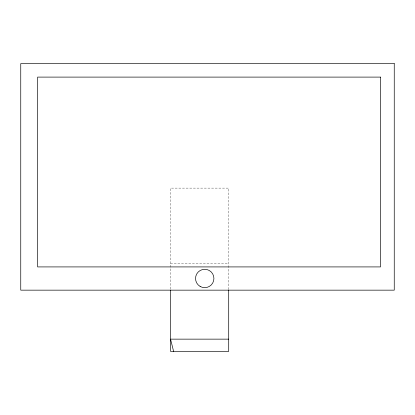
<?xml version="1.0" encoding="UTF-8"?>
<svg xmlns="http://www.w3.org/2000/svg" width="415" height="415" viewBox="0 0 415 415"><rect width="100%" height="100%" fill="white"/><g stroke="black" fill="none" stroke-linecap="round" stroke-linejoin="round"><path stroke-width="0.31" stroke-dasharray="2.08 1.56" d="M170.539 263.629L228.707 263.629M228.707 289.514L228.707 188.114L170.539 188.114L170.539 289.514"/><path stroke-width="0.62" d="M228.707 339.143L170.539 339.143L173.6 351.391M228.707 290.09L228.707 351.391L170.539 351.391L170.539 290.09M394.25 63.609L20.75 63.609L20.75 290.158L394.25 290.158L394.25 63.609M380.503 77.102L37.62 77.102L37.62 266.918L380.503 266.918L380.503 77.102M200.139 286.428A9.182 9.182 0 0 0 213.917 278.47A9.182 9.182 0 0 0 200.139 270.518A9.182 9.182 0 0 0 200.139 286.428"/></g></svg>
